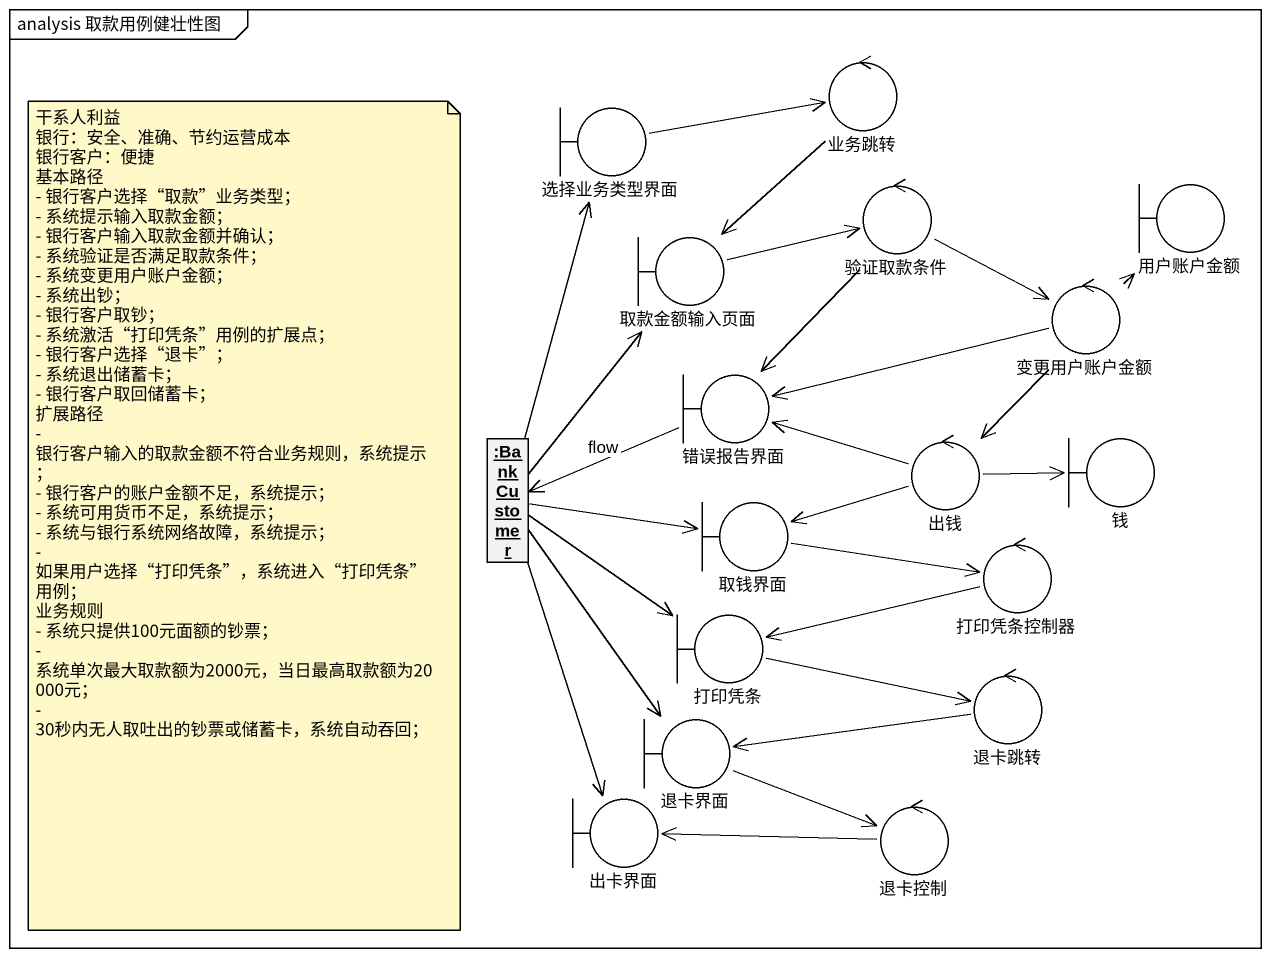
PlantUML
@startuml
mainframe analysis 取款用例健壮性图
allowmixing
hide circle
hide empty members
control 业务跳转
boundary 选择业务类型界面
boundary 取款金额输入页面
control 验证取款条件
boundary 用户账户金额
control 变更用户账户金额
boundary 错误报告界面
object ":BankCustomer" as BankCustomer
control 出钱
boundary 钱
boundary 取钱界面
control 打印凭条控制器
boundary 打印凭条
boundary 退卡界面
control 退卡跳转
boundary 出卡界面
control 退卡控制
业务跳转 --> 取款金额输入页面
选择业务类型界面 -right-> 业务跳转
取款金额输入页面 -right-> 验证取款条件
验证取款条件 -right-> 变更用户账户金额
验证取款条件 --> 错误报告界面
变更用户账户金额 -up-> 用户账户金额
变更用户账户金额 -left-> 错误报告界面
变更用户账户金额 --> 出钱
错误报告界面 -left-> BankCustomer : flow
BankCustomer -up-> 选择业务类型界面
BankCustomer -up-> 取款金额输入页面
BankCustomer -right-> 取钱界面
BankCustomer --> 打印凭条
BankCustomer --> 退卡界面
BankCustomer --> 出卡界面
出钱 -left-> 错误报告界面
出钱 -right-> 钱
出钱 -left-> 取钱界面
取钱界面 -right-> 打印凭条控制器
打印凭条控制器 -left-> 打印凭条
打印凭条 -right-> 退卡跳转
退卡界面 -right-> 退卡控制
退卡跳转 -left-> 退卡界面
退卡控制 -left-> 出卡界面
note as N1
  干系人利益
  银行：安全、准确、节约运营成本
  银行客户：便捷
  基本路径
  - 银行客户选择“取款”业务类型；
  - 系统提示输入取款金额；
  - 银行客户输入取款金额并确认；
  - 系统验证是否满足取款条件；
  - 系统变更用户账户金额；
  - 系统出钞；
  - 银行客户取钞；
  - 系统激活“打印凭条”用例的扩展点；
  - 银行客户选择“退卡”；
  - 系统退出储蓄卡；
  - 银行客户取回储蓄卡；
  扩展路径
  - 银行客户输入的取款金额不符合业务规则，系统提示；
  - 银行客户的账户金额不足，系统提示；
  - 系统可用货币不足，系统提示；
  - 系统与银行系统网络故障，系统提示；
  - 如果用户选择“打印凭条”，系统进入“打印凭条”用例；
  业务规则
  - 系统只提供100元面额的钞票；
  - 系统单次最大取款额为2000元，当日最高取款额为20000元；
  - 30秒内无人取吐出的钞票或储蓄卡，系统自动吞回；
end note
@enduml
